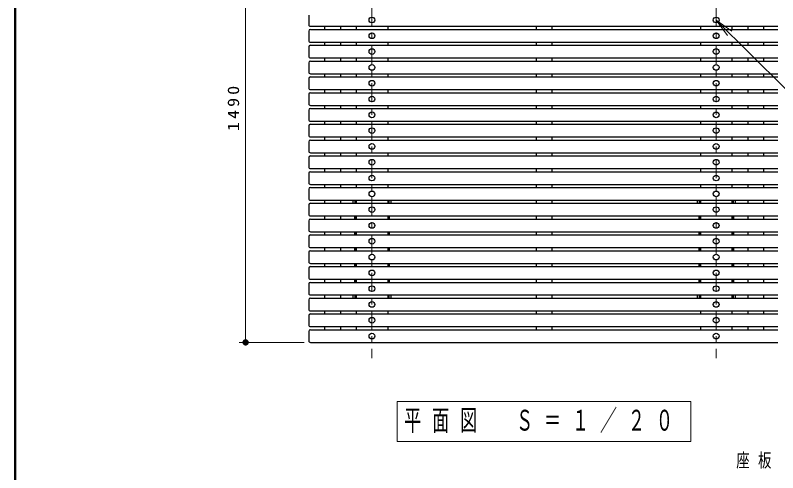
# Model space of a CAD drawing. Units: millimetres on the paper, scale 1:20. Extents: x -365 to 10, y -38 to 257.
# Drawn here: x -365 to -244.3, y 134 to 206.3 of the extents above; entities that cross this region are included whole.
import ezdxf

# ---------------------------------------------------------------- set-up
doc = ezdxf.new("R2010")
doc.units = ezdxf.units.MM
doc.linetypes.add('USER2', pattern=[6, 3, -1, 1, -1])
doc.layers.add('LY_1', color=7, linetype='Continuous', lineweight=25)
doc.layers.add('LY_2', color=7, linetype='Continuous', lineweight=13)
doc.styles.add('ＭＳ ゴシック', font='')
doc.styles.get('ＭＳ ゴシック').set_extended_font_data('MS Gothic')

# ---------------------------------------------------------------- blocks, each defined once
blk = doc.blocks.new('filled_dot')
at = {"color": 0, "linetype": 'Continuous', "lineweight": -2, "const_width": 1.25}
blk.add_lwpolyline([(-0.625, 0, 1), (0.625, 0, 1)], format="xyb", close=True, dxfattribs=at)

msp = doc.modelspace()

# ---------------------------------------------------------------- linework, layer by layer
at = {"layer": 'LY_1', "linetype": 'USER2', "lineweight": 13}
for p, q in [((-308.531, 231.583), (-308.531, 152.083)), ((-254.031, 231.583), (-254.031, 152.083))]:
    msp.add_line(p, q, dxfattribs=at)
at = {"layer": 'LY_1', "lineweight": 13}
for p, q in [((-328.531, 154.583), (-328.531, 229.083)), ((-254.031, 205.583), (-251.899, 203.472)), ((-254.031, 205.583), (-251.547, 203.827)), ((-252.251, 203.117), (-254.031, 205.583)), ((-319.281, 154.583), (-329.531, 154.583)), ((-258.031, 145.233), (-304.531, 145.233)), ((-304.531, 145.233), (-304.531, 138.933)), ((-258.031, 138.933), (-258.031, 145.233)), ((-304.531, 138.933), (-258.031, 138.933))]:
    msp.add_line(p, q, dxfattribs=at)
at = {"layer": 'LY_1'}
for p, q in [((-318.531, 206.333), (-318.531, 204.833)), ((-318.281, 204.583), (-244.281, 204.583)), ((-318.281, 204.083), (-244.281, 204.083)), ((-316.031, 204.583), (-316.031, 204.083)), ((-313.531, 204.583), (-313.531, 204.083)), ((-311.031, 204.583), (-311.031, 204.083)), ((-306.031, 204.583), (-306.031, 204.083)), ((-282.531, 204.583), (-282.531, 204.083)), ((-280.031, 204.583), (-280.031, 204.083)), ((-256.531, 204.583), (-256.531, 204.083)), ((-251.531, 204.583), (-251.531, 204.083)), ((-249.031, 204.583), (-249.031, 204.083)), ((-246.531, 204.583), (-246.531, 204.083)), ((-318.531, 203.833), (-318.531, 202.333)), ((-318.281, 202.083), (-244.281, 202.083)), ((-316.031, 202.083), (-316.031, 201.583)), ((-313.531, 202.083), (-313.531, 201.583)), ((-311.031, 202.083), (-311.031, 201.583)), ((-306.031, 202.083), (-306.031, 201.583)), ((-282.531, 202.083), (-282.531, 201.583)), ((-280.031, 202.083), (-280.031, 201.583)), ((-256.531, 202.083), (-256.531, 201.583)), ((-251.531, 202.083), (-251.531, 201.583)), ((-249.031, 202.083), (-249.031, 201.583)), ((-246.531, 202.083), (-246.531, 201.583)), ((-318.531, 201.333), (-318.531, 199.833)), ((-318.281, 201.583), (-244.281, 201.583)), ((-318.281, 199.583), (-244.281, 199.583)), ((-316.031, 199.583), (-316.031, 199.083)), ((-313.531, 199.583), (-313.531, 199.083)), ((-311.031, 199.583), (-311.031, 199.083)), ((-306.031, 199.583), (-306.031, 199.083)), ((-282.531, 199.583), (-282.531, 199.083)), ((-280.031, 199.583), (-280.031, 199.083)), ((-256.531, 199.583), (-256.531, 199.083)), ((-251.531, 199.583), (-251.531, 199.083)), ((-249.031, 199.583), (-249.031, 199.083)), ((-246.531, 199.583), (-246.531, 199.083)), ((-318.531, 198.833), (-318.531, 197.333)), ((-318.281, 199.083), (-244.281, 199.083)), ((-318.281, 197.083), (-244.281, 197.083)), ((-316.031, 197.083), (-316.031, 196.583)), ((-313.531, 197.083), (-313.531, 196.583)), ((-311.031, 197.083), (-311.031, 196.583)), ((-306.031, 197.083), (-306.031, 196.583)), ((-282.531, 197.083), (-282.531, 196.583)), ((-280.031, 197.083), (-280.031, 196.583)), ((-256.531, 197.083), (-256.531, 196.583)), ((-251.531, 197.083), (-251.531, 196.583)), ((-249.031, 197.083), (-249.031, 196.583)), ((-246.531, 197.083), (-246.531, 196.583)), ((-318.531, 196.333), (-318.531, 194.833)), ((-318.281, 196.583), (-244.281, 196.583)), ((-318.281, 194.583), (-244.281, 194.583)), ((-316.031, 194.583), (-316.031, 194.083)), ((-313.531, 194.583), (-313.531, 194.083)), ((-311.031, 194.583), (-311.031, 194.083)), ((-306.031, 194.583), (-306.031, 194.083)), ((-282.531, 194.583), (-282.531, 194.083)), ((-280.031, 194.583), (-280.031, 194.083)), ((-256.531, 194.583), (-256.531, 194.083)), ((-251.531, 194.583), (-251.531, 194.083)), ((-249.031, 194.583), (-249.031, 194.083)), ((-246.531, 194.583), (-246.531, 194.083)), ((-318.531, 193.833), (-318.531, 192.333)), ((-318.281, 194.083), (-244.281, 194.083)), ((-318.281, 192.083), (-244.281, 192.083)), ((-316.031, 192.083), (-316.031, 191.583)), ((-313.531, 192.083), (-313.531, 191.583)), ((-311.031, 192.083), (-311.031, 191.583)), ((-306.031, 192.083), (-306.031, 191.583)), ((-282.531, 192.083), (-282.531, 191.583)), ((-280.031, 192.083), (-280.031, 191.583)), ((-256.531, 192.083), (-256.531, 191.583)), ((-251.531, 192.083), (-251.531, 191.583)), ((-249.031, 192.083), (-249.031, 191.583)), ((-246.531, 192.083), (-246.531, 191.583)), ((-318.531, 191.333), (-318.531, 189.833)), ((-318.281, 191.583), (-244.281, 191.583)), ((-318.281, 189.583), (-244.281, 189.583)), ((-316.031, 189.583), (-316.031, 189.083)), ((-313.531, 189.583), (-313.531, 189.083)), ((-311.031, 189.583), (-311.031, 189.083)), ((-306.031, 189.583), (-306.031, 189.083)), ((-282.531, 189.583), (-282.531, 189.083)), ((-280.031, 189.583), (-280.031, 189.083)), ((-256.531, 189.583), (-256.531, 189.083)), ((-251.531, 189.583), (-251.531, 189.083)), ((-249.031, 189.583), (-249.031, 189.083)), ((-246.531, 189.583), (-246.531, 189.083)), ((-318.531, 188.833), (-318.531, 187.333)), ((-318.281, 189.083), (-244.281, 189.083)), ((-318.531, 186.333), (-318.531, 184.833)), ((-318.281, 187.083), (-244.281, 187.083)), ((-318.281, 186.583), (-244.281, 186.583)), ((-316.031, 187.083), (-316.031, 186.583)), ((-313.531, 187.083), (-313.531, 186.583)), ((-311.031, 187.083), (-311.031, 186.583)), ((-306.031, 187.083), (-306.031, 186.583)), ((-282.531, 187.083), (-282.531, 186.583)), ((-280.031, 187.083), (-280.031, 186.583)), ((-256.531, 187.083), (-256.531, 186.583)), ((-251.531, 187.083), (-251.531, 186.583)), ((-249.031, 187.083), (-249.031, 186.583)), ((-246.531, 187.083), (-246.531, 186.583)), ((-318.531, 183.833), (-318.531, 182.333)), ((-318.281, 184.583), (-244.281, 184.583)), ((-318.281, 184.083), (-244.281, 184.083)), ((-316.031, 184.583), (-316.031, 184.083)), ((-313.531, 184.583), (-313.531, 184.083)), ((-311.031, 184.583), (-311.031, 184.083)), ((-306.031, 184.583), (-306.031, 184.083)), ((-282.531, 184.583), (-282.531, 184.083)), ((-280.031, 184.583), (-280.031, 184.083)), ((-256.531, 184.583), (-256.531, 184.083)), ((-251.531, 184.583), (-251.531, 184.083)), ((-249.031, 184.583), (-249.031, 184.083)), ((-246.531, 184.583), (-246.531, 184.083)), ((-318.531, 181.333), (-318.531, 179.833)), ((-318.281, 182.083), (-244.281, 182.083)), ((-318.281, 181.583), (-244.281, 181.583)), ((-316.031, 182.083), (-316.031, 181.583)), ((-313.531, 182.083), (-313.531, 181.583)), ((-311.031, 182.083), (-311.031, 181.583)), ((-306.031, 182.083), (-306.031, 181.583)), ((-282.531, 182.083), (-282.531, 181.583)), ((-280.031, 182.083), (-280.031, 181.583)), ((-256.531, 182.083), (-256.531, 181.583)), ((-251.531, 182.083), (-251.531, 181.583)), ((-249.031, 182.083), (-249.031, 181.583)), ((-246.531, 182.083), (-246.531, 181.583)), ((-318.531, 178.833), (-318.531, 177.333)), ((-318.281, 179.583), (-244.281, 179.583)), ((-318.281, 179.083), (-244.281, 179.083)), ((-316.031, 179.583), (-316.031, 179.083)), ((-313.531, 179.583), (-313.531, 179.083)), ((-311.031, 179.583), (-311.031, 179.083)), ((-306.031, 179.583), (-306.031, 179.083)), ((-282.531, 179.583), (-282.531, 179.083)), ((-280.031, 179.583), (-280.031, 179.083)), ((-256.531, 179.583), (-256.531, 179.083)), ((-251.531, 179.583), (-251.531, 179.083)), ((-249.031, 179.583), (-249.031, 179.083)), ((-246.531, 179.583), (-246.531, 179.083)), ((-318.531, 176.333), (-318.531, 174.833)), ((-318.281, 177.083), (-244.281, 177.083)), ((-318.281, 176.583), (-244.281, 176.583)), ((-316.031, 177.083), (-316.031, 176.583)), ((-313.531, 177.083), (-313.531, 176.583)), ((-311.531, 177.083), (-311.531, 176.583)), ((-311.231, 177.083), (-311.231, 176.583)), ((-311.031, 177.083), (-311.031, 176.583)), ((-306.031, 177.083), (-306.031, 176.583)), ((-305.831, 177.083), (-305.831, 176.583)), ((-305.531, 177.083), (-305.531, 176.583)), ((-282.531, 177.083), (-282.531, 176.583)), ((-280.031, 177.083), (-280.031, 176.583)), ((-257.031, 177.083), (-257.031, 176.583)), ((-256.731, 177.083), (-256.731, 176.583)), ((-256.531, 177.083), (-256.531, 176.583)), ((-251.531, 177.083), (-251.531, 176.583)), ((-251.331, 177.083), (-251.331, 176.583)), ((-251.031, 177.083), (-251.031, 176.583)), ((-249.031, 177.083), (-249.031, 176.583)), ((-246.531, 177.083), (-246.531, 176.583)), ((-318.281, 174.583), (-244.281, 174.583)), ((-318.281, 174.083), (-244.281, 174.083)), ((-316.031, 174.583), (-316.031, 174.083)), ((-313.531, 174.583), (-313.531, 174.083)), ((-311.281, 174.583), (-311.281, 174.083)), ((-311.216, 174.583), (-311.216, 174.083)), ((-311.056, 174.583), (-311.056, 174.083)), ((-311.031, 174.583), (-311.031, 174.083)), ((-306.031, 174.583), (-306.031, 174.083)), ((-306.006, 174.583), (-306.006, 174.083)), ((-305.846, 174.583), (-305.846, 174.083)), ((-305.781, 174.583), (-305.781, 174.083)), ((-282.531, 174.583), (-282.531, 174.083)), ((-280.031, 174.583), (-280.031, 174.083)), ((-256.781, 174.583), (-256.781, 174.083)), ((-256.716, 174.583), (-256.716, 174.083)), ((-256.556, 174.583), (-256.556, 174.083)), ((-256.531, 174.583), (-256.531, 174.083)), ((-251.531, 174.583), (-251.531, 174.083)), ((-251.506, 174.583), (-251.506, 174.083)), ((-251.346, 174.583), (-251.346, 174.083)), ((-251.281, 174.583), (-251.281, 174.083)), ((-249.031, 174.583), (-249.031, 174.083)), ((-246.531, 174.583), (-246.531, 174.083)), ((-318.531, 173.833), (-318.531, 172.333)), ((-318.281, 172.083), (-244.281, 172.083)), ((-318.281, 171.583), (-244.281, 171.583)), ((-316.031, 172.083), (-316.031, 171.583)), ((-313.531, 172.083), (-313.531, 171.583)), ((-311.281, 172.083), (-311.281, 171.583)), ((-311.216, 172.083), (-311.216, 171.583)), ((-311.056, 172.083), (-311.056, 171.583)), ((-311.031, 172.083), (-311.031, 171.583)), ((-306.031, 172.083), (-306.031, 171.583)), ((-306.006, 172.083), (-306.006, 171.583)), ((-305.846, 172.083), (-305.846, 171.583)), ((-305.781, 172.083), (-305.781, 171.583)), ((-282.531, 172.083), (-282.531, 171.583)), ((-280.031, 172.083), (-280.031, 171.583)), ((-256.781, 172.083), (-256.781, 171.583)), ((-256.716, 172.083), (-256.716, 171.583)), ((-256.556, 172.083), (-256.556, 171.583)), ((-256.531, 172.083), (-256.531, 171.583)), ((-251.531, 172.083), (-251.531, 171.583)), ((-251.506, 172.083), (-251.506, 171.583)), ((-251.346, 172.083), (-251.346, 171.583)), ((-251.281, 172.083), (-251.281, 171.583)), ((-249.031, 172.083), (-249.031, 171.583)), ((-246.531, 172.083), (-246.531, 171.583)), ((-318.531, 171.333), (-318.531, 169.833)), ((-318.281, 169.583), (-244.281, 169.583)), ((-318.281, 169.083), (-244.281, 169.083)), ((-316.031, 169.583), (-316.031, 169.083)), ((-313.531, 169.583), (-313.531, 169.083)), ((-311.281, 169.583), (-311.281, 169.083)), ((-311.216, 169.583), (-311.216, 169.083)), ((-311.056, 169.583), (-311.056, 169.083)), ((-311.031, 169.583), (-311.031, 169.083)), ((-306.031, 169.583), (-306.031, 169.083)), ((-306.006, 169.583), (-306.006, 169.083)), ((-305.846, 169.583), (-305.846, 169.083)), ((-305.781, 169.583), (-305.781, 169.083)), ((-282.531, 169.583), (-282.531, 169.083)), ((-280.031, 169.583), (-280.031, 169.083)), ((-256.781, 169.583), (-256.781, 169.083)), ((-256.716, 169.583), (-256.716, 169.083)), ((-256.556, 169.583), (-256.556, 169.083)), ((-256.531, 169.583), (-256.531, 169.083)), ((-251.531, 169.583), (-251.531, 169.083)), ((-251.506, 169.583), (-251.506, 169.083)), ((-251.346, 169.583), (-251.346, 169.083)), ((-251.281, 169.583), (-251.281, 169.083)), ((-249.031, 169.583), (-249.031, 169.083)), ((-246.531, 169.583), (-246.531, 169.083)), ((-318.531, 168.833), (-318.531, 167.333)), ((-318.281, 167.083), (-244.281, 167.083)), ((-316.031, 167.083), (-316.031, 166.583)), ((-313.531, 167.083), (-313.531, 166.583)), ((-311.281, 167.083), (-311.281, 166.583)), ((-311.216, 167.083), (-311.216, 166.583)), ((-311.056, 167.083), (-311.056, 166.583)), ((-311.031, 167.083), (-311.031, 166.583)), ((-306.031, 167.083), (-306.031, 166.583)), ((-306.006, 167.083), (-306.006, 166.583)), ((-305.846, 167.083), (-305.846, 166.583)), ((-305.781, 167.083), (-305.781, 166.583)), ((-282.531, 167.083), (-282.531, 166.583)), ((-280.031, 167.083), (-280.031, 166.583)), ((-256.781, 167.083), (-256.781, 166.583)), ((-256.716, 167.083), (-256.716, 166.583)), ((-256.556, 167.083), (-256.556, 166.583)), ((-256.531, 167.083), (-256.531, 166.583)), ((-251.531, 167.083), (-251.531, 166.583)), ((-251.506, 167.083), (-251.506, 166.583)), ((-251.346, 167.083), (-251.346, 166.583)), ((-251.281, 167.083), (-251.281, 166.583)), ((-249.031, 167.083), (-249.031, 166.583)), ((-246.531, 167.083), (-246.531, 166.583)), ((-318.531, 166.333), (-318.531, 164.833)), ((-318.281, 166.583), (-244.281, 166.583)), ((-318.281, 164.583), (-244.281, 164.583)), ((-316.031, 164.583), (-316.031, 164.083)), ((-313.531, 164.583), (-313.531, 164.083)), ((-311.281, 164.583), (-311.281, 164.083)), ((-311.216, 164.583), (-311.216, 164.083)), ((-311.056, 164.583), (-311.056, 164.083)), ((-311.031, 164.583), (-311.031, 164.083)), ((-306.031, 164.583), (-306.031, 164.083)), ((-306.006, 164.583), (-306.006, 164.083)), ((-305.846, 164.583), (-305.846, 164.083)), ((-305.781, 164.583), (-305.781, 164.083)), ((-282.531, 164.583), (-282.531, 164.083)), ((-280.031, 164.583), (-280.031, 164.083)), ((-256.781, 164.583), (-256.781, 164.083)), ((-256.716, 164.583), (-256.716, 164.083)), ((-256.556, 164.583), (-256.556, 164.083)), ((-256.531, 164.583), (-256.531, 164.083)), ((-251.531, 164.583), (-251.531, 164.083)), ((-251.506, 164.583), (-251.506, 164.083)), ((-251.346, 164.583), (-251.346, 164.083)), ((-251.281, 164.583), (-251.281, 164.083)), ((-249.031, 164.583), (-249.031, 164.083)), ((-246.531, 164.583), (-246.531, 164.083)), ((-318.531, 163.833), (-318.531, 162.333)), ((-318.281, 164.083), (-244.281, 164.083)), ((-318.281, 162.083), (-244.281, 162.083)), ((-316.031, 162.083), (-316.031, 161.583)), ((-313.531, 162.083), (-313.531, 161.583)), ((-311.531, 162.083), (-311.531, 161.583)), ((-311.231, 162.083), (-311.231, 161.583)), ((-311.031, 162.083), (-311.031, 161.583)), ((-306.031, 162.083), (-306.031, 161.583)), ((-305.831, 162.083), (-305.831, 161.583)), ((-305.531, 162.083), (-305.531, 161.583)), ((-282.531, 162.083), (-282.531, 161.583)), ((-280.031, 162.083), (-280.031, 161.583)), ((-257.031, 162.083), (-257.031, 161.583)), ((-256.731, 162.083), (-256.731, 161.583)), ((-256.531, 162.083), (-256.531, 161.583)), ((-251.531, 162.083), (-251.531, 161.583)), ((-251.331, 162.083), (-251.331, 161.583)), ((-251.031, 162.083), (-251.031, 161.583)), ((-249.031, 162.083), (-249.031, 161.583)), ((-246.531, 162.083), (-246.531, 161.583)), ((-318.531, 161.333), (-318.531, 159.833)), ((-318.281, 161.583), (-244.281, 161.583)), ((-318.281, 159.583), (-244.281, 159.583)), ((-316.031, 159.583), (-316.031, 159.083)), ((-313.531, 159.583), (-313.531, 159.083)), ((-311.031, 159.583), (-311.031, 159.083)), ((-306.031, 159.583), (-306.031, 159.083)), ((-282.531, 159.583), (-282.531, 159.083)), ((-280.031, 159.583), (-280.031, 159.083)), ((-256.531, 159.583), (-256.531, 159.083)), ((-251.531, 159.583), (-251.531, 159.083)), ((-249.031, 159.583), (-249.031, 159.083)), ((-246.531, 159.583), (-246.531, 159.083)), ((-318.531, 158.833), (-318.531, 157.333)), ((-318.281, 159.083), (-244.281, 159.083)), ((-318.281, 157.083), (-244.281, 157.083)), ((-316.031, 157.083), (-316.031, 156.583)), ((-313.531, 157.083), (-313.531, 156.583)), ((-311.031, 157.083), (-311.031, 156.583)), ((-306.031, 157.083), (-306.031, 156.583)), ((-282.531, 157.083), (-282.531, 156.583)), ((-280.031, 157.083), (-280.031, 156.583)), ((-256.531, 157.083), (-256.531, 156.583)), ((-251.531, 157.083), (-251.531, 156.583)), ((-249.031, 157.083), (-249.031, 156.583)), ((-246.531, 157.083), (-246.531, 156.583)), ((-318.531, 156.333), (-318.531, 154.833)), ((-318.281, 156.583), (-244.281, 156.583)), ((-318.281, 154.583), (-244.281, 154.583))]:
    msp.add_line(p, q, dxfattribs=at)
at = {"layer": 'LY_1', "lineweight": 13}
msp.add_lwpolyline([(-254.031, 205.583), (-232.262, 184.032), (-184.262, 184.032)], dxfattribs=at)
at = {"layer": 'LY_1'}
for centre in [(-308.531, 205.583), (-254.031, 205.583), (-308.531, 203.083), (-254.031, 203.083), (-308.531, 200.583), (-254.031, 200.583), (-308.531, 198.083), (-254.031, 198.083), (-308.531, 195.583), (-254.031, 195.583), (-308.531, 193.083), (-254.031, 193.083), (-308.531, 190.583), (-254.031, 190.583), (-308.531, 188.083), (-254.031, 188.083), (-308.531, 185.583), (-254.031, 185.583), (-308.531, 183.083), (-254.031, 183.083), (-308.531, 180.583), (-254.031, 180.583), (-308.531, 178.083), (-254.031, 178.083), (-308.531, 175.583), (-254.031, 175.583), (-308.531, 173.083), (-254.031, 173.083), (-308.531, 170.583), (-254.031, 170.583), (-308.531, 168.083), (-254.031, 168.083), (-308.531, 165.583), (-254.031, 165.583), (-308.531, 163.083), (-254.031, 163.083), (-308.531, 160.583), (-254.031, 160.583), (-308.531, 158.083), (-254.031, 158.083), (-308.531, 155.583), (-254.031, 155.583)]:
    msp.add_circle(centre, 0.45, dxfattribs=at)
for centre, start, end in [((-318.281, 204.833), 179.99998, 270.00003), ((-318.281, 203.833), 89.99998, 179.99996), ((-318.281, 202.333), 179.99998, 270.00003), ((-318.281, 201.333), 89.99998, 179.99996), ((-318.281, 199.833), 179.99998, 270.00003), ((-318.281, 198.833), 89.99998, 179.99996), ((-318.281, 197.333), 179.99998, 270.00003), ((-318.281, 196.333), 89.99998, 179.99996), ((-318.281, 194.833), 179.99998, 270.00003), ((-318.281, 193.833), 89.99998, 179.99996), ((-318.281, 192.333), 179.99998, 270.00003), ((-318.281, 191.333), 89.99998, 179.99996), ((-318.281, 189.833), 179.99998, 270.00003), ((-318.281, 188.833), 89.99998, 179.99996), ((-318.281, 187.333), 179.99998, 270.00003), ((-318.281, 186.333), 89.99998, 179.99996), ((-318.281, 184.833), 179.99998, 270.00003), ((-318.281, 183.833), 89.99998, 179.99996), ((-318.281, 182.333), 179.99998, 270.00003), ((-318.281, 181.333), 89.99998, 179.99996), ((-318.281, 179.833), 179.99998, 270.00003), ((-318.281, 178.833), 89.99998, 179.99996), ((-318.281, 177.333), 179.99998, 270.00003), ((-318.281, 176.333), 89.99998, 179.99996), ((-318.281, 174.833), 179.99998, 270.00003), ((-318.281, 173.833), 89.99998, 179.99996), ((-318.281, 172.333), 179.99998, 270.00003), ((-318.281, 171.333), 89.99998, 179.99996), ((-318.281, 169.833), 179.99998, 270.00003), ((-318.281, 168.833), 89.99998, 179.99996), ((-318.281, 167.333), 179.99998, 270.00003), ((-318.281, 166.333), 89.99998, 179.99996), ((-318.281, 164.833), 179.99998, 270.00003), ((-318.281, 163.833), 89.99998, 179.99996), ((-318.281, 162.333), 179.99998, 270.00003), ((-318.281, 161.333), 89.99998, 179.99996), ((-318.281, 159.833), 179.99998, 270.00003), ((-318.281, 158.833), 89.99998, 179.99996), ((-318.281, 157.333), 179.99998, 270.00003), ((-318.281, 156.333), 89.99998, 179.99996), ((-318.281, 154.833), 179.99998, 270.00003)]:
    msp.add_arc(centre, 0.25, start, end, dxfattribs=at)
at = {"layer": 'LY_2', "lineweight": 50}
msp.add_line((-365, 257), (-365, 0), dxfattribs=at)

# ---------------------------------------------------------------- block references
at = {"layer": 'LY_1', "lineweight": 13, "xscale": 0.4, "yscale": 0.4, "rotation": 90}
msp.add_blockref('filled_dot', (-328.531, 154.583), dxfattribs=at)

# ---------------------------------------------------------------- texts
at = {"layer": 'LY_1', "insert": (-329.531, 191.833), "char_height": 1.833, "attachment_point": 8, "rotation": 90, "style": 'ＭＳ ゴシック'}
msp.add_mtext('\\T1.33;\\W1.15;1490', dxfattribs=at)
at = {"layer": 'LY_1', "style": 'ＭＳ ゴシック'}
for s, insert, char_height, attachment_point in [('\\T1.64;\\W0.6;平面図\u3000Ｓ＝１／２０', (-281.281, 142.083), 3.299, 5), ('\\T1.64;\\W0.7;座板：ヒノキ\u3000１００Ｘ４０', (-250.837, 135.83), 2.199, 4)]:
    msp.add_mtext(s, dxfattribs=dict(at, insert=insert, char_height=char_height, attachment_point=attachment_point))

doc.saveas('drawing.dxf')
